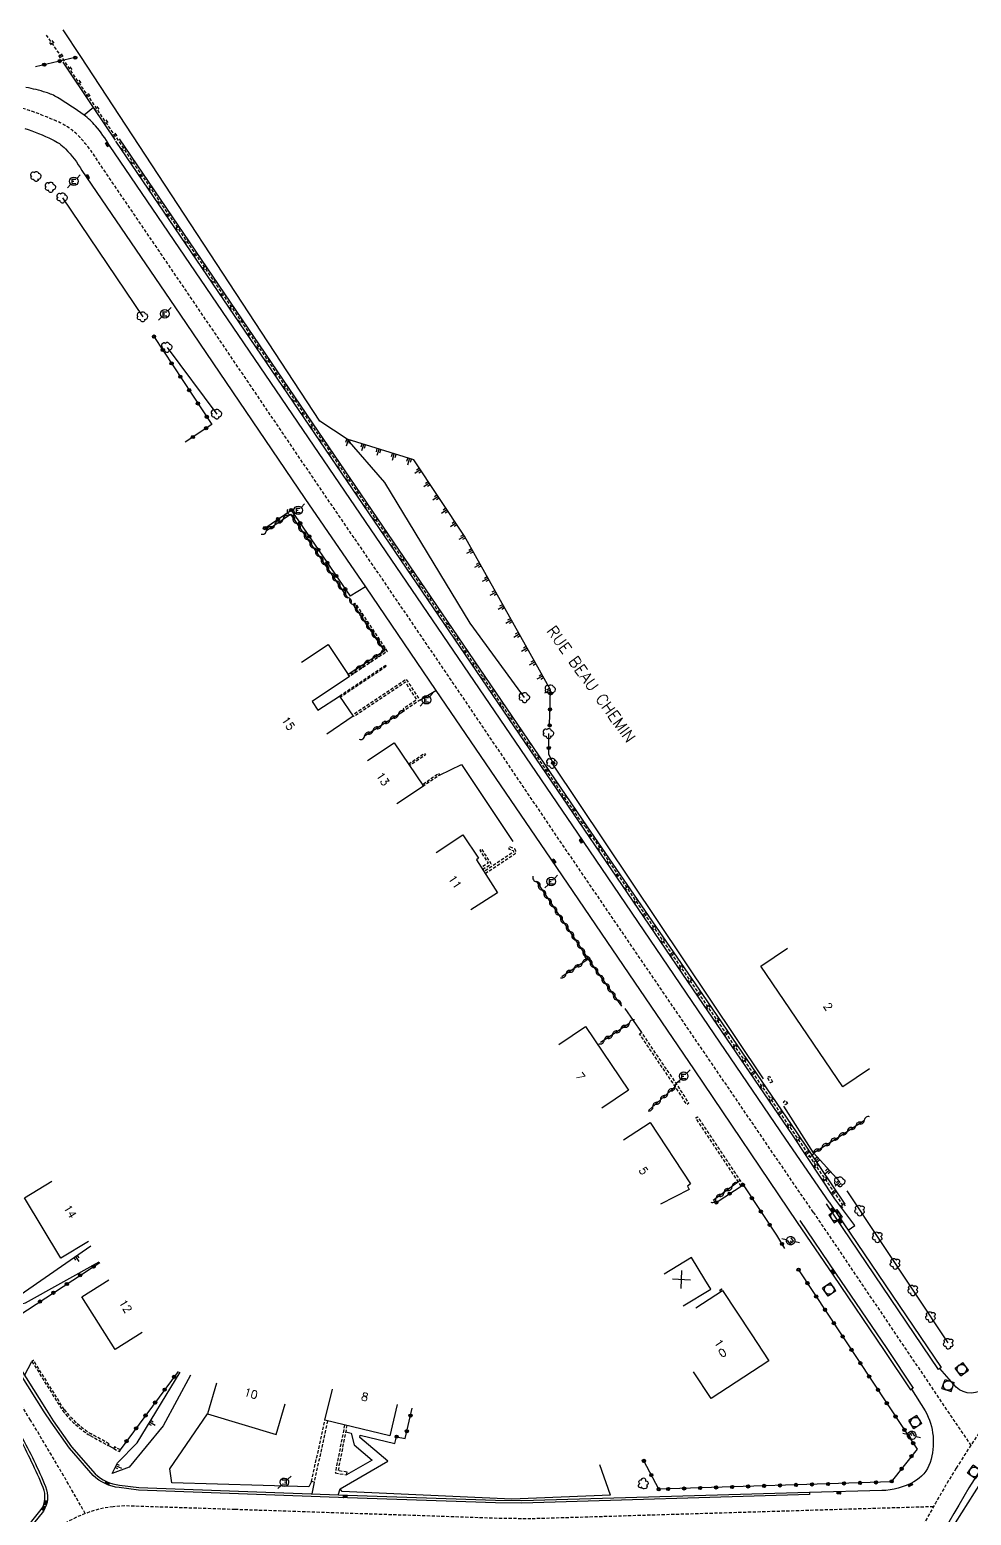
# Model space of a CAD drawing. Header units: millimetres. Extents: x 151000 to 152000, y 111999 to 113000.
# Drawn here: x 151290.7 to 151437.9, y 112548.8 to 112780.9 of the extents above; entities that cross this region are included whole.
import ezdxf
from ezdxf.enums import TextEntityAlignment as Align

# ---------------------------------------------------------------- set-up
doc = ezdxf.new("R2010")
doc.units = ezdxf.units.MM
doc.linetypes.add('DASHED', pattern=[0.75, 0.5, -0.25])
doc.layers.get('0').update_dxf_attribs({"linetype": 'CONTINUOUS'})
for name, color, linetype in [('W0001', 6, 'DASHED'), ('W0008', 7, 'CONTINUOUS'), ('W0017', 7, 'CONTINUOUS'), ('W0100', 7, 'CONTINUOUS'), ('W0112', 1, 'DASHED'), ('W0211', 2, 'CONTINUOUS'), ('W0220', 5, 'DASHED'), ('W0300', 7, 'CONTINUOUS'), ('W0302', 3, 'CONTINUOUS'), ('W0310', 3, 'CONTINUOUS'), ('W0322', 7, 'CONTINUOUS'), ('W0334', 7, 'CONTINUOUS'), ('W0400', 7, 'CONTINUOUS'), ('W0420', 7, 'CONTINUOUS'), ('W0471', 7, 'CONTINUOUS'), ('W0989', 7, 'CONTINUOUS'), ('W0991', 7, 'CONTINUOUS')]:
    doc.layers.add(name, color=color, linetype=linetype)
doc.styles.get("Standard").update_dxf_attribs({"font": 'romans.shx', "width": 0.85})

# ---------------------------------------------------------------- blocks, each defined once
blk = doc.blocks.new('t220o')
at = {"color": 0, "linetype": 'Continuous'}
for p, q in [((-0.25, 0.25), (0.25, 0.25)), ((-0.25, -0.25), (0.25, -0.25))]:
    blk.add_line(p, q, dxfattribs=at)
blk = doc.blocks.new('t211o')
at = {"color": 0, "linetype": 'Continuous'}
for p, q in [((-0.29, 0.5), (-0.29, 0)), ((0, 1), (0, 0)), ((0.29, 0.5), (0.29, 0))]:
    blk.add_line(p, q, dxfattribs=at)
blk = doc.blocks.new('t310o')
at = {"color": 0, "linetype": 'Continuous'}
for centre, start, end in [((-0.5, 0.38), 216.8699, 323.1304), ((0.5, -0.37), 36.8699, 143.1303)]:
    blk.add_arc(centre, 0.625, start, end, dxfattribs=at)
blk = doc.blocks.new('t322o')
at = {"color": 0, "linetype": 'Continuous'}
for radius in [0.25, 0.15]:
    blk.add_circle((0, 0), radius, dxfattribs=at)
blk = doc.blocks.new('t991o')
at = {"color": 0, "linetype": 'Continuous'}
for p, q in [((-1, 1), (1, -1)), ((-1, -1), (1, 1))]:
    blk.add_line(p, q, dxfattribs=at)
blk = doc.blocks.new('T400')
for p, q in [((-0.15, 0.3), (0.15, 0.3)), ((-0.15, -0.25), (-0.15, 0.3)), ((-0.15, 0.15), (0.15, 0.15)), ((-0.15, 0), (0.15, 0)), ((0.15, 0.3), (0.15, -0.25)), ((-0.15, -0.15), (0.15, -0.15)), ((-0.15, -0.25), (-0.15, -0.3)), ((-0.15, -0.3), (0.15, -0.3)), ((0.15, -0.3), (0.15, -0.25))]:
    blk.add_line(p, q)
blk = doc.blocks.new('T471')
for p, q in [((-0.333334, 0.333334), (-0.333334, -0.333334)), ((-0.333334, 0.333334), (0.333334, 0.333334)), ((-0.333334, 0), (0, 0)), ((0.500001, 0.500001), (1.000002, 1.000002)), ((-0.500001, -0.500001), (-1.000002, -1.000002)), ((-0.333334, -0.333334), (0.333334, -0.333334))]:
    blk.add_line(p, q)
blk.add_ellipse((0, 0), major_axis=(0.471405, 0.471405), ratio=1, start_param=5.4977871438, end_param=11.780972451)
blk = doc.blocks.new('T300')
for p, q in [((-0.8, 0.51), (-0.86, 0.34)), ((-0.86, 0.34), (-0.86, 0.17)), ((-0.86, 0.17), (-0.74, 0.06)), ((-0.69, 0.63), (-0.8, 0.51)), ((-0.8, -0.06), (-0.74, 0.06)), ((-0.74, 0.06), (-0.69, 0.11)), ((-0.57, 0.69), (-0.69, 0.63)), ((-0.46, 0.69), (-0.57, 0.69)), ((-0.29, 0.63), (-0.46, 0.69)), ((-0.29, 0.63), (-0.17, 0.74)), ((-0.23, 0.57), (-0.29, 0.63)), ((-0.17, 0.74), (-0.06, 0.8)), ((-0.06, 0.8), (0.06, 0.8)), ((0.06, 0.8), (0.23, 0.74)), ((0.23, 0.74), (0.34, 0.63)), ((0.34, 0.63), (0.4, 0.51)), ((0.46, 0.46), (0.34, 0.46)), ((0.4, 0.51), (0.4, 0.46)), ((0.57, 0.4), (0.46, 0.46)), ((0.57, 0.4), (0.69, 0.29)), ((0.69, 0.29), (0.74, 0.17)), ((0.74, 0.06), (0.69, -0.17)), ((0.74, 0.17), (0.74, 0.06)), ((-0.8, -0.17), (-0.8, -0.06)), ((-0.8, -0.23), (-0.8, -0.17)), ((-0.74, -0.34), (-0.8, -0.23)), ((-0.69, -0.4), (-0.74, -0.34)), ((-0.51, -0.46), (-0.69, -0.4)), ((-0.4, -0.46), (-0.51, -0.46)), ((-0.4, -0.46), (-0.34, -0.46)), ((-0.34, -0.46), (-0.34, -0.4)), ((-0.34, -0.51), (-0.34, -0.46)), ((-0.29, -0.63), (-0.34, -0.51)), ((-0.17, -0.74), (-0.29, -0.63)), ((-0.06, -0.8), (-0.17, -0.74)), ((0.06, -0.8), (-0.06, -0.8)), ((0.17, -0.74), (0.06, -0.8)), ((0.23, -0.69), (0.17, -0.74)), ((0.29, -0.46), (0.23, -0.46)), ((0.29, -0.63), (0.23, -0.69)), ((0.46, -0.4), (0.29, -0.46)), ((0.34, -0.51), (0.29, -0.63)), ((0.34, -0.51), (0.34, -0.46)), ((0.57, -0.34), (0.46, -0.4)), ((0.63, -0.29), (0.57, -0.34)), ((0.69, -0.17), (0.63, -0.29))]:
    blk.add_line(p, q)
blk = doc.blocks.new('T420')
for p, q in [((0.75, 0.75), (-0.75, 0.75)), ((-0.75, 0.75), (-0.75, -0.75)), ((0.75, 0.75), (0.75, -0.75)), ((0.75, -0.75), (-0.75, -0.75))]:
    blk.add_line(p, q)
blk.add_ellipse((0, 0), major_axis=(-0.53, 0.53), ratio=1, start_param=3.926991, end_param=10.210176)

msp = doc.modelspace()

# ---------------------------------------------------------------- linework, layer by layer
at = {"layer": 'W0001', "flags": 128}
msp.add_lwpolyline([(151413.18, 112596.14), (151374.05, 112653.49), (151356.6, 112679.29), (151345.58, 112695.46), (151336.11, 112709.29), (151316.57, 112738.09), (151301.34, 112760.45, 0.055132), (151298.42, 112764.26, 0.094048), (151295.48, 112766.37, 0.025813), (151290.9, 112768.2, 0.040445), (151287.58, 112769.05, 0.022515), (151282.87, 112769.63, 0.030455), (151279.2, 112769.69, 0.032778), (151275.17, 112769.25, 0.04343), (151272.01, 112768.4, 0.039375), (151269.79, 112767.39, 0.014995), (151265.17, 112764.64, 0.036177), (151263.11, 112763.11, 0.021887), (151260.46, 112760.62), (151245.71, 112747.2), (151231.2, 112733.97), (151215.03, 112719.27), (151191.13, 112697.49), (151172.09, 112680.3), (151156.32, 112665.86), (151152.79, 112661.89), (151151.91, 112659.39), (151152.35, 112656.6), (151153.09, 112654.4), (151154.12, 112652.35), (151156.76, 112648.97), (151164.11, 112641.19), (151174.13, 112629.34), (151201.32, 112597.62), (151210.47, 112587.11), (151213.7, 112582.26), (151215.91, 112578.59), (151217.96, 112573.01), (151218.99, 112567.73), (151219.58, 112562.15), (151219.14, 112555.1), (151218.4, 112548.79), (151217.52, 112537.24), (151217.52, 112531.37), (151217.25, 112525.14), (151216.98, 112521.11)], format="xyb", dxfattribs=at)
at = {"layer": 'W0001'}
for points in [[(151299.43, 112549.06, 0.006662), (151290.87, 112563.66), (151234.78, 112652.71, 0.129658), (151230.63, 112656.45), (151227.28, 112657.97, -0.010828), (151225.13, 112659.16, -0.439147), (151224.46, 112662.19), (151227.19, 112665.31, -0.079264), (151228.11, 112666.09, -0.060326), (151229.39, 112666.61, -0.255988), (151231.3, 112666.15, -0.136898), (151232.49, 112663.36), (151232.96, 112660.31), (151233.66, 112654.15)], [(151459.91, 112587.84), (151452.45, 112578.73, 0.043436), (151435.51, 112556.12, 0.076793), (151415.76, 112509.77)], [(151431.96, 112550.12), (151369.07, 112548.23), (151364.55, 112548.28), (151322.84, 112549.68), (151305.6, 112550.25), (151303.77, 112550.12, 0.157937), (151293.25, 112545.24, 0.10203), (151290.68, 112541.17, 0.068392), (151289.99, 112536.68, 0.126492), (151291.06, 112530.95, 0.027406), (151292.83, 112527.65, 0.084349), (151296, 112524.01, 0.038006), (151297.85, 112522.71), (151311.8, 112514.34, -0.298336), (151314.52, 112507.62, -0.223987), (151313.53, 112506.29, -0.133296), (151310.44, 112505.57), (151288.18, 112504.63), (151246.11, 112496.31), (151228.71, 112492.82, -0.05948), (151216.68, 112491.83)]]:
    msp.add_lwpolyline(points, format="xyb", dxfattribs=at)
at = {"layer": 'W0001', "flags": 128}
msp.add_lwpolyline([(151413.18, 112596.14), (151437.8, 112559.69)], dxfattribs=at)
at = {"layer": 'W0008', "flags": 128}
for points in [[(151304.17, 112763.66), (151300.73, 112768.73), (151295.97, 112775.83)], [(151416.56, 112598.25), (151409.92, 112608.25), (151395.27, 112629.72), (151377.37, 112655.99), (151335.3, 112717.8), (151304.22, 112763.47)], [(151418.19, 112597.41), (151410.56, 112608.68), (151395.91, 112630.16), (151377.9, 112656.37), (151335.83, 112718.18), (151304.75, 112763.85)]]:
    msp.add_lwpolyline(points, dxfattribs=at)
for points in [[(151415.69, 112597.73), (151408.92, 112607.56), (151394.26, 112629.04), (151376.38, 112655.35), (151334.3, 112717.14), (151303.22, 112762.81, 0.039388), (151301.04, 112765.87, 0.060067), (151299.23, 112767.56, 0.023187), (151295.08, 112770.3, 0.059301), (151293.3, 112771.1, 0.030288), (151290.15, 112771.87, 0.024855)], [(151289.97, 112765.48, -0.025813), (151294.27, 112763.75, -0.094048), (151296.34, 112762.27, -0.05615), (151298.91, 112758.9), (151314.19, 112736.47), (151333.73, 112707.66), (151343.2, 112693.84), (151354.22, 112677.67), (151371.29, 112652.6), (151385.25, 112632.1), (151394.57, 112618.38), (151410.67, 112594.55)]]:
    msp.add_lwpolyline(points, format="xyb", dxfattribs=at)
at = {"layer": 'W0008'}
for points in [[(151411.08, 112594.83), (151416.68, 112586.59), (151424.68, 112574.82), (151428.77, 112568.67), (151428.54, 112568.47), (151430.68, 112565.08, -0.209353), (151431.44, 112557.04, -0.192804), (151428.89, 112554, -0.112718), (151423.88, 112552.63), (151412.59, 112552.34), (151412.59, 112552.01), (151367.63, 112550.68), (151363.51, 112550.72), (151340.4, 112551.5), (151307.76, 112552.72), (151304.73, 112553.1, -0.162752), (151300.66, 112555.01), (151296.94, 112559.25), (151294.1, 112563.32), (151293.02, 112564.97), (151235.8, 112655.89)], [(151453.16, 112584.87), (151449.01, 112579.88, -0.354492), (151446.56, 112580.12), (151445.99, 112581.09), (151443.15, 112579.32, -0.124376), (151443.24, 112573.75, -0.08239), (151441.36, 112570.08, -0.058561), (151440.29, 112568.83, -0.385109), (151435.49, 112568.79), (151432.97, 112571.7), (151432.75, 112571.55), (151415.27, 112597.45)], [(151462.47, 112585.73), (151454.96, 112576.58, 0.043542), (151438.32, 112554.37, 0.076822), (151418.96, 112508.94, 0.936029)], [(151289.37, 112561.28, -0.025886), (151293.22, 112553.26, -0.247073), (151292.88, 112549.45), (151289.98, 112545.82, 0.165863)]]:
    msp.add_lwpolyline(points, format="xyb", dxfattribs=at)
at = {"layer": 'W0017', "flags": 128}
for points in [[(151300.73, 112768.73), (151299.23, 112767.56)], [(151343.2, 112693.84), (151340.8, 112692.41)], [(151351.71, 112676.14), (151354.22, 112677.67)], [(151354.77, 112664.44), (151358.21, 112666.11), (151366.24, 112654.04)], [(151383.75, 112627.95), (151386.32, 112624.22)]]:
    msp.add_lwpolyline(points, dxfattribs=at)
at = {"layer": 'W0100', "flags": 128}
for points in [[(151333.22, 112682.08), (151337.39, 112684.84), (151340.7, 112679.84), (151334.89, 112675.95), (151335.78, 112674.6), (151339.16, 112676.78), (151341.3, 112673.65), (151337.17, 112670.83)], [(151343.54, 112666.7), (151347.68, 112669.5), (151352.27, 112662.72), (151348.13, 112659.92)], [(151354.28, 112652.35), (151358.45, 112655.11), (151360.89, 112651.43), (151360.55, 112651.21), (151363.86, 112646.06), (151359.66, 112643.36)], [(151421.95, 112618.53), (151417.81, 112615.72), (151405, 112634.59), (151409.14, 112637.4)], [(151373.43, 112622.33), (151377.57, 112625.13), (151384.29, 112615.21), (151380.15, 112612.4)], [(151383.52, 112607.43), (151387.71, 112610.17), (151394.01, 112600.55), (151393.51, 112600.22), (151393.79, 112599.66), (151389.33, 112597.4)], [(151392.88, 112581.51), (151397.16, 112584.1), (151396.24, 112585.61), (151394.17, 112589.04), (151389.89, 112586.44)], [(151394.84, 112581.19), (151399.02, 112583.93), (151403.49, 112577.11)]]:
    msp.add_lwpolyline(points, dxfattribs=at)
at = {"layer": 'W0100'}
for points in [[(151299.91, 112591.56), (151295.63, 112588.98), (151289.94, 112598.38), (151294.22, 112600.97)], [(151308.32, 112577.35), (151304.1, 112574.68), (151298.89, 112582.91), (151303.12, 112585.58)], [(151403.49, 112577.11), (151406.23, 112572.93), (151397.21, 112567.02), (151394.47, 112571.2)], [(151319.95, 112569.42), (151318.52, 112564.63), (151329.23, 112561.41), (151330.67, 112566.2)], [(151348.17, 112566.07), (151347.01, 112561.2), (151336.88, 112563.63), (151338.04, 112568.49)]]:
    msp.add_lwpolyline(points, dxfattribs=at)
at = {"layer": 'W0112', "flags": 128}
for points in [[(151341.28, 112691.1), (151341.57, 112691.3), (151346.61, 112683.76), (151340.7, 112679.84), (151340.5, 112680.14), (151346.16, 112683.89)], [(151341.4, 112673.57), (151341.17, 112673.84), (151349.56, 112679.43), (151351.71, 112676.14), (151349.31, 112674.52), (151349.11, 112674.81), (151351.22, 112676.24), (151349.46, 112678.94)], [(151354.61, 112664.68), (151354.77, 112664.44), (151352.27, 112662.72), (151352.1, 112662.96)], [(151386.02, 112624.03), (151386.32, 112624.22), (151391.53, 112616.53), (151393.73, 112613.16), (151393.43, 112612.96), (151391.23, 112616.34)], [(151406.79, 112616.49), (151406.48, 112616.33), (151406.03, 112617.23), (151406.34, 112617.39)], [(151409.16, 112613.11), (151408.87, 112612.91), (151408.53, 112613.4), (151408.82, 112613.61)], [(151394.81, 112610.86), (151395.1, 112611.06), (151402.21, 112600.41), (151401.92, 112600.21)], [(151398.57, 112583.97), (151398.87, 112584.16), (151399.02, 112583.93), (151398.73, 112583.74)]]:
    msp.add_lwpolyline(points, close=True, dxfattribs=at)
for points in [[(151339.16, 112676.78), (151346.37, 112681.63), (151346.5, 112681.44), (151339.29, 112676.59)], [(151349.94, 112666.16), (151352.4, 112667.82), (151352.57, 112667.58), (151350.11, 112665.91)], [(151361.52, 112649.7), (151362.86, 112650.57), (151361.39, 112652.85), (151361.09, 112652.66), (151362.37, 112650.68), (151361.33, 112650)]]:
    msp.add_lwpolyline(points, dxfattribs=at)
msp.add_lwpolyline([(151361.92, 112649.07), (151363.19, 112649.91), (151366.51, 112652.1, 0.141285), (151366.7, 112652.32, 0.210181), (151366.71, 112652.53), (151366.55, 112652.91), (151365.71, 112653.25), (151365.58, 112652.92), (151366.28, 112652.64), (151366.36, 112652.44, -0.087616), (151366.31, 112652.39), (151363, 112650.21), (151361.73, 112649.37)], format="xyb", dxfattribs=at)
at = {"layer": 'W0112'}
msp.add_lwpolyline([(151291.09, 112572.82), (151295.88, 112565.14, 0.088952), (151300.21, 112561.23), (151302.99, 112559.7), (151303.14, 112559.96), (151300.36, 112561.49, -0.08859), (151296.13, 112565.31), (151291.35, 112572.98)], format="xyb", close=True, dxfattribs=at)
for points in [[(151337.29, 112563.54), (151335.19, 112553.97), (151334.78, 112554.06), (151336.88, 112563.63)], [(151339.95, 112562.9), (151338.49, 112555.42), (151340.25, 112555.09), (151340.33, 112555.51), (151338.98, 112555.76), (151340.35, 112562.8)]]:
    msp.add_lwpolyline(points, dxfattribs=at)
msp.add_lwpolyline([(151304.77, 112558.73), (151304.91, 112558.99), (151304.01, 112559.47), (151303.87, 112559.2)], close=True, dxfattribs=at)
at = {"layer": 'W0211', "flags": 128}
for points in [[(151372.13, 112677.76), (151358.7, 112701.79), (151350.77, 112713.67), (151340.36, 112716.9)], [(151417.36, 112600.88), (151413.24, 112605.43)]]:
    msp.add_lwpolyline(points, dxfattribs=at)
at = {"layer": 'W0211'}
for points in [[(151471.57, 112593.36), (151458.34, 112576.84), (151455.77, 112576.55), (151447.22, 112566.33), (151434.36, 112546.02), (151426.3, 112528.35), (151419.92, 112507.68)], [(151285.95, 112580.98), (151300.28, 112590.86)], [(151285.95, 112580.98), (151290.09, 112582), (151301.6, 112588.4)], [(151303.62, 112555.32), (151304.45, 112557), (151307.51, 112560.11), (151314.27, 112571.13)], [(151315.85, 112570.65), (151311.6, 112562.78), (151306.3, 112556.28), (151303.62, 112555.32)], [(151334.78, 112554.06), (151334.35, 112553.24), (151312.97, 112553.84), (151312.64, 112556.05), (151318.52, 112564.63)], [(151381.51, 112551.94), (151379.84, 112556.65)], [(151381.51, 112551.94), (151366.1, 112551.32), (151339.56, 112552.52), (151339.26, 112552.9)]]:
    msp.add_lwpolyline(points, dxfattribs=at)
at = {"layer": 'W0220'}
msp.add_line((151377.69, 112656.24), (151377.12, 112656.87), dxfattribs=at)
at = {"layer": 'W0220', "flags": 128}
for points in [[(151377.12, 112656.87), (151337.31, 112715.51), (151296.2, 112775.94), (151293.39, 112780.07)], [(151417.86, 112597.19), (151410.23, 112608.45), (151395.58, 112629.93), (151377.69, 112656.24)]]:
    msp.add_lwpolyline(points, dxfattribs=at)
at = {"layer": 'W0302', "flags": 128}
for points in [[(151368.08, 112676.54), (151359.55, 112688.15), (151346.25, 112710.17), (151340.36, 112716.9), (151336.07, 112719.73), (151298.72, 112776.72), (151295.98, 112780.9)], [(151295.86, 112754.61), (151308.4, 112736.03)], [(151312.21, 112731.26), (151319.98, 112720.83)], [(151405.41, 112617), (151372.38, 112666.28)], [(151413.24, 112605.43), (151408.58, 112612.73)]]:
    msp.add_lwpolyline(points, dxfattribs=at)
at = {"layer": 'W0302'}
msp.add_lwpolyline([(151434.28, 112575.73), (151418.47, 112599.46)], dxfattribs=at)
at = {"layer": 'W0310', "flags": 128}
for points in [[(151327.74, 112702.65), (151331.49, 112705.21), (151340.42, 112692.15)], [(151341.28, 112691.1), (151346.18, 112683.85), (151340.5, 112680.14)], [(151343.08, 112670.56), (151349.31, 112674.52)], [(151369.93, 112647.8), (151378.03, 112635.69), (151373.88, 112632.91)], [(151378.03, 112635.69), (151383.21, 112628.33)], [(151384.42, 112625.62), (151381.63, 112623.76), (151379.96, 112622.65)], [(151391.62, 112615.79), (151391.22, 112615.43), (151387.51, 112612.08)], [(151413.24, 112605.43), (151417, 112607.83), (151421.21, 112610.52)], [(151401.76, 112601.08), (151397.53, 112597.95)]]:
    msp.add_lwpolyline(points, dxfattribs=at)
at = {"layer": 'W0322', "flags": 128}
for points in [[(151297.87, 112776.54), (151291.63, 112775.12)], [(151310.16, 112732.95), (151319.2, 112719.21), (151315.02, 112716.46)], [(151327.48, 112703.03), (151331.61, 112705.85), (151340.8, 112692.41)], [(151371.99, 112672.19), (151372.13, 112677.76)], [(151372.53, 112666.32), (151371.86, 112667.7), (151371.85, 112670.91)], [(151398.03, 112597.66), (151402.21, 112600.41), (151407.45, 112592.55)]]:
    msp.add_lwpolyline(points, dxfattribs=at)
at = {"layer": 'W0322'}
for points in [[(151407.45, 112592.55), (151408.71, 112590.49)], [(151287.51, 112579.03), (151301.68, 112588.26)], [(151410.89, 112587.15), (151429.41, 112559.13), (151425.37, 112554), (151389.03, 112552.85)], [(151313.92, 112571.23), (151304.88, 112559.01)], [(151348.08, 112561.06), (151349.4, 112560.8), (151350.53, 112565.5)], [(151389.03, 112552.85), (151386.72, 112557.28)]]:
    msp.add_lwpolyline(points, dxfattribs=at)
at = {"layer": 'W0334', "flags": 128}
for points in [[(151236.18, 112656.03), (151293.36, 112565.19), (151294.43, 112563.54), (151297.26, 112559.5), (151300.95, 112555.28, 0.162137), (151304.78, 112553.5), (151307.8, 112553.12), (151340.41, 112551.9), (151363.52, 112551.12), (151367.63, 112551.08), (151412.58, 112552.41), (151412.59, 112552.34)], [(151289.66, 112546.07), (151292.55, 112549.68, 0.245669), (151292.85, 112553.1, 0.025858), (151289.03, 112561.08)]]:
    msp.add_lwpolyline(points, format="xyb", dxfattribs=at)
for points in [[(151415.69, 112597.73), (151433.15, 112571.86), (151432.97, 112571.7)], [(151410.67, 112594.55), (151416.27, 112586.3), (151424.27, 112574.54), (151428.37, 112568.37), (151428.54, 112568.47)]]:
    msp.add_lwpolyline(points, dxfattribs=at)
at = {"layer": 'W0334'}
for points in [[(151418.65, 112593.34), (151419.69, 112594.05), (151416.56, 112598.25)], [(151289.95, 112570.6), (151291.09, 112572.82)], [(151338.95, 112551.95), (151339.26, 112552.9), (151346.68, 112557.22), (151342.33, 112560.94), (151342.4, 112561.29), (151347.79, 112559.99), (151348.08, 112561.06)], [(151340.16, 112561.82), (151340.96, 112561.61), (151341.45, 112559.79), (151344.27, 112557.42), (151340.25, 112555.09)], [(151303.87, 112559.2), (151302.99, 112559.7)], [(151335.19, 112553.97), (151334.81, 112552.11)]]:
    msp.add_lwpolyline(points, dxfattribs=at)

# ---------------------------------------------------------------- block references
at = {"layer": 'W0211'}
for p, rotation in [((151340.56, 112716.84), 162.7427945264649), ((151342.95, 112716.1), 162.7427945264649), ((151345.34, 112715.36), 162.7427945264649), ((151347.72, 112714.62), 162.7427945264649), ((151350.11, 112713.87), 162.7427945264649), ((151351.78, 112712.17), 123.7275570412174), ((151353.16, 112710.09), 123.7275570412174), ((151354.55, 112708.01), 123.7275570412174), ((151355.94, 112705.93), 123.7275570412174), ((151357.33, 112703.85), 123.7275570412174), ((151358.71, 112701.77), 119.1936163344252), ((151359.93, 112699.59), 119.1936163344252), ((151361.15, 112697.4), 119.1936163344252), ((151362.37, 112695.22), 119.1936163344252), ((151363.59, 112693.04), 119.1936163344252), ((151364.81, 112690.86), 119.1936163344252), ((151366.03, 112688.67), 119.1936163344252), ((151367.25, 112686.49), 119.1936163344252), ((151368.47, 112684.31), 119.1936163344252), ((151369.69, 112682.13), 119.1936163344252), ((151370.91, 112679.94), 119.1936163344252), ((151372.13, 112677.76), 119.1936163344252), ((151414, 112604.59), 132.1841606996483), ((151415.68, 112602.73), 132.1841606996483), ((151417.36, 112600.88), 132.1841606996483), ((151297.93, 112589.24), 214.5669893156829), ((151309.48, 112563.32), 238.484102901254), ((151304.22, 112556.52), 243.563663165298)]:
    msp.add_blockref('t211o', p, dxfattribs=dict(at, rotation=rotation))
at = {"layer": 'W0220'}
for p, rotation in [((151294.21, 112778.86), 124.2278981591248), ((151295.62, 112776.79), 124.2278981591248), ((151297.02, 112774.73), 124.2278981589655), ((151298.43, 112772.66), 124.2278981589655), ((151299.84, 112770.59), 124.2278981589655), ((151301.24, 112768.53), 124.2278981589655), ((151302.65, 112766.46), 124.2278981589655), ((151304.05, 112764.39), 124.2278981589655), ((151305.46, 112762.32), 124.2278981589655), ((151306.87, 112760.26), 124.2278981589655), ((151308.27, 112758.19), 124.2278981589655), ((151309.68, 112756.12), 124.2278981589655), ((151311.09, 112754.06), 124.2278981589655), ((151312.49, 112751.99), 124.2278981589655), ((151313.9, 112749.92), 124.2278981589655), ((151315.3, 112747.85), 124.2278981589655), ((151316.71, 112745.79), 124.2278981589655), ((151318.12, 112743.72), 124.2278981589655), ((151319.52, 112741.65), 124.2278981589655), ((151320.93, 112739.59), 124.2278981589655), ((151322.34, 112737.52), 124.2278981589655), ((151323.74, 112735.45), 124.2278981589655), ((151325.15, 112733.39), 124.2278981589655), ((151326.55, 112731.32), 124.2278981589655), ((151327.96, 112729.25), 124.2278981589655), ((151329.37, 112727.18), 124.2278981589655), ((151330.77, 112725.12), 124.2278981589655), ((151332.18, 112723.05), 124.2278981589655), ((151333.59, 112720.98), 124.2278981589655), ((151334.99, 112718.92), 124.2278981589655), ((151336.4, 112716.85), 124.2278981589655), ((151337.8, 112714.78), 124.175328584418), ((151339.21, 112712.71), 124.175328584418), ((151340.61, 112710.65), 124.175328584418), ((151342.02, 112708.58), 124.175328584418), ((151343.42, 112706.51), 124.175328584418), ((151344.82, 112704.44), 124.175328584418), ((151346.23, 112702.37), 124.175328584418), ((151347.63, 112700.3), 124.175328584418), ((151349.04, 112698.24), 124.175328584418), ((151350.44, 112696.17), 124.175328584418), ((151351.85, 112694.1), 124.175328584418), ((151353.25, 112692.03), 124.175328584418), ((151354.66, 112689.96), 124.175328584418), ((151356.06, 112687.89), 124.175328584418), ((151357.46, 112685.83), 124.175328584418), ((151358.87, 112683.76), 124.175328584418), ((151360.27, 112681.69), 124.175328584418), ((151361.68, 112679.62), 124.175328584418), ((151363.08, 112677.55), 124.175328584418), ((151364.49, 112675.48), 124.175328584418), ((151365.89, 112673.42), 124.175328584418), ((151367.29, 112671.35), 124.175328584418), ((151368.7, 112669.28), 124.175328584418), ((151370.1, 112667.21), 124.175328584418), ((151371.51, 112665.14), 124.175328584418), ((151372.91, 112663.07), 124.175328584418), ((151374.32, 112661.01), 124.175328584418), ((151375.72, 112658.94), 124.175328584418), ((151377.12, 112656.87), 124.175328584418), ((151378.49, 112655.07), 124.2101009020262), ((151379.89, 112653), 124.2101009020262), ((151381.3, 112650.93), 124.2101009020262), ((151382.71, 112648.87), 124.2101009020262), ((151384.11, 112646.8), 124.2101009020262), ((151385.52, 112644.73), 124.2101009020262), ((151386.92, 112642.66), 124.2101009020262), ((151388.33, 112640.6), 124.2101009020262), ((151389.73, 112638.53), 124.2101009020262), ((151391.14, 112636.46), 124.2101009020262), ((151392.54, 112634.39), 124.2101009020262), ((151393.95, 112632.33), 124.2101009020262), ((151395.36, 112630.26), 124.2101009020262), ((151396.76, 112628.19), 124.3060385369292), ((151398.17, 112626.13), 124.3060385369292), ((151399.58, 112624.06), 124.3060385369292), ((151400.99, 112622), 124.3060385369292), ((151402.4, 112619.93), 124.3060385369292), ((151403.81, 112617.87), 124.3060385369292), ((151405.22, 112615.8), 124.3060385369292), ((151406.63, 112613.74), 124.3060385369292), ((151408.04, 112611.67), 124.3060385369292), ((151409.45, 112609.61), 124.3060385369292), ((151410.85, 112607.54), 124.0957482152744), ((151412.25, 112605.47), 124.0957482152744), ((151413.65, 112603.4), 124.0957482152744), ((151415.06, 112601.33), 124.0957482152744), ((151416.46, 112599.26), 124.0957482152744), ((151417.86, 112597.19), 124.0957482152744)]:
    msp.add_blockref('t220o', p, dxfattribs=dict(at, rotation=rotation))
at = {"layer": 'W0300'}
for p in [(151291.75, 112757.96), (151294.02, 112756.26), (151295.86, 112754.61), (151308.4, 112736.03), (151312.21, 112731.26), (151319.98, 112720.83), (151368.08, 112676.54), (151372.13, 112677.76), (151371.85, 112670.91), (151372.38, 112666.28), (151417.36, 112600.88)]:
    msp.add_blockref('T300', p, dxfattribs=at)
for p, rotation in [((151420.42, 112596.53), 123.667239955), ((151423.19, 112592.37), 123.667239955), ((151425.97, 112588.21), 123.667239955), ((151428.74, 112584.05), 123.667239955), ((151431.51, 112579.89), 123.667239955), ((151434.28, 112575.73), 123.667239955), ((151386.61, 112553.62), 297.448410796364)]:
    msp.add_blockref('T300', p, dxfattribs=dict(at, rotation=rotation))
at = {"layer": 'W0310'}
for p, rotation in [((151329.03, 112703.53), 34.36760418795254), ((151330.33, 112704.42), 34.36760418795254), ((151331.58, 112705.08), 304.3676041879953), ((151332.46, 112703.79), 304.3676041879953), ((151327.74, 112702.65), 34.36760418795254), ((151333.35, 112702.49), 304.3676041879953), ((151334.23, 112701.2), 304.3676041879953), ((151335.11, 112699.91), 304.3676041879953), ((151336, 112698.62), 304.3676041879953), ((151336.88, 112697.32), 304.3676041879953), ((151337.77, 112696.03), 304.3676041879953), ((151338.65, 112694.74), 304.3676041879953), ((151339.53, 112693.45), 304.3676041879953), ((151340.42, 112692.15), 304.3676041879953), ((151341.32, 112691.13), 303.7627887634281), ((151342.19, 112689.83), 303.7627887634281), ((151343.06, 112688.53), 303.7627887634281), ((151343.93, 112687.22), 303.7627887634281), ((151344.8, 112685.92), 303.7627887634281), ((151345.65, 112683.5), 213.5330410153325), ((151345.67, 112684.62), 303.7627887634281), ((151341.74, 112680.9), 213.5330410153325), ((151343.04, 112681.77), 213.5330410153325), ((151344.35, 112682.63), 213.5330410153325), ((151348.36, 112673.91), 32.42175492496624), ((151344.4, 112671.4), 32.42175492496624), ((151345.72, 112672.24), 32.42175492496624), ((151347.04, 112673.07), 32.42175492496624), ((151343.08, 112670.56), 32.42175492496624), ((151369.93, 112647.8), 303.7849700814571), ((151370.8, 112646.5), 303.7849700814571), ((151371.67, 112645.2), 303.7849700814571), ((151372.54, 112643.89), 303.7849700814571), ((151373.42, 112642.59), 303.7849700814571), ((151374.29, 112641.29), 303.7849700814571), ((151375.16, 112639.99), 303.7849700814571), ((151376.03, 112638.69), 303.7849700814571), ((151376.9, 112637.39), 303.7849700814571), ((151377.77, 112636.09), 303.7849700814571), ((151375.82, 112634.21), 213.7849700814211), ((151377.12, 112635.08), 213.7849700814211), ((151378.03, 112635.69), 305.1207115929507), ((151378.93, 112634.41), 305.1207115929507), ((151374.52, 112633.34), 213.7849700814211), ((151379.83, 112633.13), 305.1207115929507), ((151380.74, 112631.85), 305.1207115929507), ((151381.64, 112630.57), 305.1207115929507), ((151382.54, 112629.29), 305.1207115929507), ((151383.11, 112624.75), 213.7023918494359), ((151384.42, 112625.62), 213.7023918494359), ((151380.51, 112623.02), 213.7023918495169), ((151381.81, 112623.88), 213.7023918494359), ((151391.62, 112615.79), 222.109645984107), ((151389.29, 112613.69), 222.1096459840719), ((151390.46, 112614.74), 222.1096459840719), ((151388.13, 112612.64), 222.1096459840719), ((151418.52, 112608.8), 32.583289569881), ((151419.84, 112609.64), 32.583289569881), ((151421.15, 112610.49), 32.583289569881), ((151414.56, 112606.27), 32.58328957024715), ((151415.88, 112607.11), 32.58328957024715), ((151417.2, 112607.96), 32.583289569881), ((151413.24, 112605.43), 32.58328957024715), ((151399.24, 112599.22), 216.4688970020119), ((151400.5, 112600.15), 216.4688970020119), ((151397.98, 112598.29), 216.4688970020119)]:
    msp.add_blockref('t310o', p, dxfattribs=dict(at, rotation=rotation))
at = {"layer": 'W0322'}
for p, rotation in [((151295.43, 112775.99), 192.8389259532617), ((151297.87, 112776.54), 192.8389259532617), ((151292.99, 112775.43), 192.8389259532617), ((151310.16, 112732.95), 303.3404085816406), ((151311.54, 112730.86), 303.3404085816406), ((151312.91, 112728.77), 303.3404085816406), ((151314.28, 112726.68), 303.3404085816406), ((151315.66, 112724.59), 303.3404085816406), ((151317.03, 112722.51), 303.3404085816406), ((151318.41, 112720.42), 303.3404085816406), ((151318.32, 112718.63), 213.3404085815739), ((151316.23, 112717.26), 213.3404085815739), ((151329.54, 112704.44), 34.36760418798014), ((151331.61, 112705.85), 304.3676041879603), ((151327.48, 112703.03), 34.36760418798014), ((151333.02, 112703.79), 304.3676041879603), ((151334.43, 112701.73), 304.3676041879603), ((151335.84, 112699.66), 304.3676041879603), ((151337.25, 112697.6), 304.3676041879603), ((151338.66, 112695.54), 304.3676041879603), ((151340.07, 112693.47), 304.3676041879603), ((151372.11, 112677.19), 88.5626882837727), ((151372.05, 112674.69), 88.5626882837727), ((151371.99, 112672.19), 88.5626882837727), ((151371.85, 112668.67), 90.18764340920549), ((151372.53, 112666.32), 115.9683635891251), ((151402.21, 112600.41), 33.32432799837592), ((151398.03, 112597.66), 33.32432799837592), ((151400.12, 112599.03), 33.32432799837592), ((151403.6, 112598.33), 303.7285342193593), ((151404.99, 112596.25), 303.7285342193593), ((151406.37, 112594.17), 303.7285342193593), ((151408.3, 112591.17), 301.360640008074), ((151298.63, 112586.28), 33.0894253071434), ((151300.72, 112587.64), 33.0894253071434), ((151410.89, 112587.15), 303.4689835047951), ((151294.44, 112583.55), 33.0894253071434), ((151296.53, 112584.91), 33.0894253071434), ((151412.27, 112585.06), 303.4689835047951), ((151292.35, 112582.18), 33.0894253071434), ((151413.64, 112582.98), 303.4689835047951), ((151415.02, 112580.89), 303.4689835047951), ((151416.4, 112578.81), 303.4689835047951), ((151417.78, 112576.72), 303.4689835047951), ((151419.16, 112574.64), 303.4689835047951), ((151420.54, 112572.55), 303.4689835047951), ((151313.31, 112570.41), 233.506163459241), ((151421.92, 112570.46), 303.4689835047951), ((151311.83, 112568.4), 233.506163459241), ((151423.3, 112568.38), 303.4689835047951), ((151310.34, 112566.39), 233.506163459241), ((151424.67, 112566.29), 303.4689835047951), ((151307.37, 112562.37), 233.506163459241), ((151308.85, 112564.38), 233.506163459241), ((151350.25, 112564.35), 76.51701502827127), ((151426.05, 112564.21), 303.4689835047951), ((151305.88, 112560.36), 233.506163459241), ((151348.08, 112561.06), 348.990670467752), ((151349.67, 112561.92), 76.51701502827127), ((151427.43, 112562.12), 303.4689835047951), ((151428.81, 112560.04), 303.4689835047951), ((151428.53, 112558.02), 231.840410273788), ((151386.72, 112557.28), 117.448410796588), ((151426.99, 112556.05), 231.840410273788), ((151387.87, 112555.07), 117.448410796588), ((151400.5, 112553.21), 181.808550318656), ((151403, 112553.29), 181.808550318656), ((151405.5, 112553.37), 181.808550318656), ((151407.99, 112553.45), 181.808550318656), ((151410.49, 112553.53), 181.808550318656), ((151412.99, 112553.6), 181.808550318656), ((151415.49, 112553.68), 181.808550318656), ((151417.99, 112553.76), 181.808550318656), ((151420.49, 112553.84), 181.808550318656), ((151422.99, 112553.92), 181.808550318656), ((151425.44, 112554.09), 231.840410273788), ((151389.03, 112552.85), 117.448410796588), ((151390.5, 112552.89), 181.808550318656), ((151393, 112552.97), 181.808550318656), ((151395.5, 112553.05), 181.808550318656), ((151398, 112553.13), 181.808550318656)]:
    msp.add_blockref('t322o', p, dxfattribs=dict(at, rotation=rotation))
at = {"layer": 'W0400'}
for p, rotation in [((151302.84, 112762.97), 28.65758087341214), ((151299.78, 112757.92), 31.90964130597297), ((151376.94, 112654.15), 214.0375921631481), ((151372.66, 112650.95), 213.4127202103234), ((151416.23, 112596.45), 214.014985063395), ((151417.39, 112594.75), 214.014985063395), ((151416.25, 112586.84), 34.20216018759295), ((151302.86, 112553.81), 247.3515706713422), ((151428.35, 112553.54), 294.2656509218901), ((151293.22, 112550.77), 345.7481199800296), ((151340.01, 112551.7), 268.086035038295), ((151417.21, 112552.29), 91.2815503601408), ((151292.91, 112549.92), 332.0132978724706)]:
    msp.add_blockref('T400', p, dxfattribs=dict(at, rotation=rotation))
at = {"layer": 'W0420'}
for p, rotation in [((151416.64, 112595.54), 124.014985063395), ((151415.69, 112584.06), 304.202160187593), ((151436.39, 112571.62), 215.663757552234), ((151434.26, 112569.06), 160.051340057187), ((151429.14, 112563.34), 302.173985187648), ((151438.35, 112555.55), 234.443111343514)]:
    msp.add_blockref('T420', p, dxfattribs=dict(at, rotation=rotation))
at = {"layer": 'W0471'}
for p in [(151297.64, 112757.21), (151311.86, 112736.51), (151332.69, 112705.81), (151352.75, 112676.21), (151372.24, 112647.8), (151392.94, 112617.38)]:
    msp.add_blockref('T471', p, dxfattribs=at)
for p, rotation in [((151409.64, 112591.69), 123.667239955), ((151428.56, 112561.26), 302.173985187648), ((151330.54, 112553.94), 177.9106358260444)]:
    msp.add_blockref('T471', p, dxfattribs=dict(at, rotation=rotation))
at = {"layer": 'W0991', "rotation": 42.49698737440912}
msp.add_blockref('t991o', (151392.61, 112585.64), dxfattribs=at)

# ---------------------------------------------------------------- texts
at = {"layer": 'W0989'}
msp.add_text('RUE BEAU CHEMIN', height=1.75, rotation=305.7455, dxfattribs=at).set_placement((151378.49, 112678.65), align=Align.MIDDLE)
at = {"layer": 'W0991'}
for s, rotation, p in [('15', 303.3976, (151331.16, 112672.52)), ('13', 303.4571, (151345.93, 112663.84)), ('11', 303.4571, (151357.2, 112647.75)), ('2', 304.1728, (151415.52, 112628.25)), ('7', 304.096, (151376.79, 112617.36)), ('5', 303.2251, (151386.67, 112602.62)), ('14', 301.1546, (151297.06, 112596.26)), ('12', 302.2941, (151305.72, 112581.47)), ('1', 303.2814, (151398.44, 112575.71)), ('0', 33.2356, (151398.98, 112574.16)), ('10', 343.2706, (151325.31, 112567.81)), ('8', 346.517, (151343.11, 112567.28))]:
    msp.add_text(s, height=1.25, rotation=rotation, dxfattribs=at).set_placement(p, align=Align.MIDDLE)

doc.saveas('drawing.dxf')
